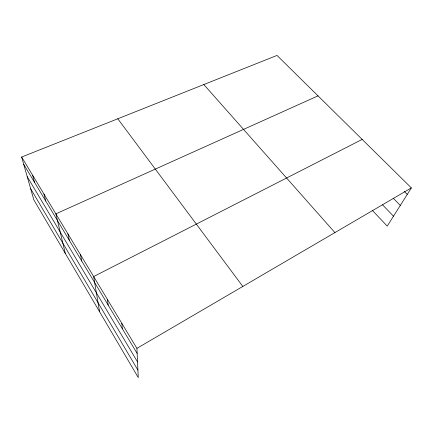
<?xml version="1.0" encoding="UTF-8"?>
<svg xmlns="http://www.w3.org/2000/svg" width="433" height="433" viewBox="0 0 433 433"><rect width="100%" height="100%" fill="white"/><g stroke="black" fill="none" stroke-linecap="round" stroke-linejoin="round"><path stroke-width="0.65" d="M21.65 157.033L136.915 348.359L138.262 377.576L33.796 199.786L21.65 157.033L277.012 55.424L411.35 187.895L387.237 226.107L372.18 210.211M136.915 348.359L411.35 187.895M362.177 139.404L93.658 276.557L99.563 311.717M318.022 95.866L55.879 213.842L65.269 253.354M404.406 191.521L407.264 194.374M393.186 198.19L400.292 205.421M382.512 204.804L393.494 216.191M203.824 84.543L334.909 232.591M117.798 118.777L242.816 286.44M23.718 164.307L137.147 353.42M27.236 176.686L137.542 361.939M30.656 188.728L137.921 370.134M32.583 175.181L34.51 182.304M43.982 194.103L45.757 201.053M67.927 233.847L69.356 240.391M80.506 254.728L81.74 261.039M107.411 299.387L108.19 305.141M121.814 323.294L122.333 328.717"/></g></svg>
